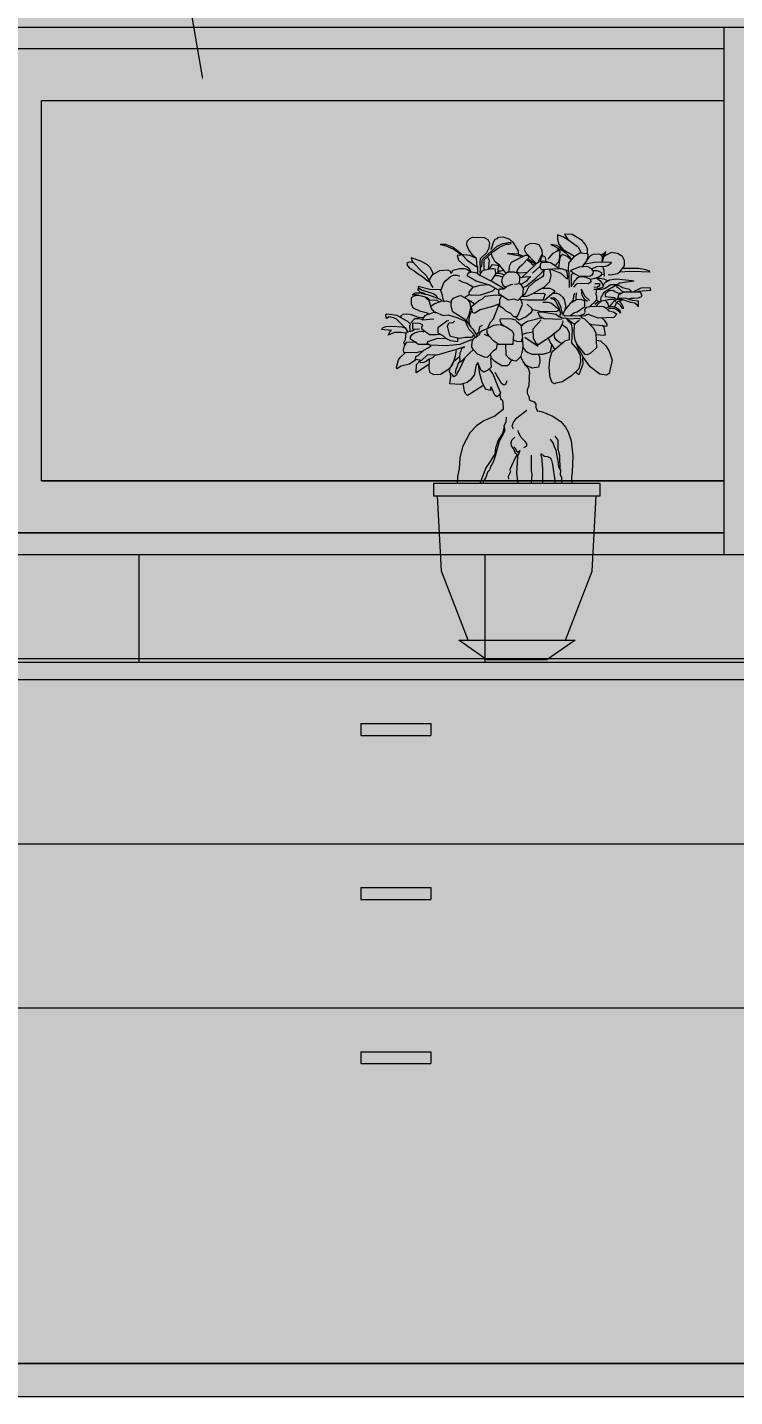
# Model space of a CAD drawing. Header units: millimetres. Extents: x -63086 to 144078, y -129912 to 13382.
# Drawn here: x 23082 to 23900, y -98901 to -97316 of the extents above; entities that cross this region are included whole.
import ezdxf
from ezdxf import colors
from ezdxf.entities.mleader import LeaderData, LeaderLine
from ezdxf.math import Vec2, Vec3

# ---------------------------------------------------------------- set-up
doc = ezdxf.new("R2010")
doc.units = ezdxf.units.MM
doc.layers.get('0').update_dxf_attribs({"lineweight": 0})
for name, color, linetype, lineweight in [('展開', 7, 'Continuous', 9), ('展開建具用', 250, 'Continuous', 9), ('観葉植物', 92, 'Continuous', 9)]:
    doc.layers.add(name, color=color, linetype=linetype, lineweight=lineweight)
doc.layers.add('文字', color=7, linetype='Continuous')
doc.styles.get("Standard").update_dxf_attribs({"font": 'MS Mincho.ttf'})

# ---------------------------------------------------------------- blocks, each defined once
blk = doc.blocks.new('ガジュマル（CAD素材.com）')
at = {"color": 0, "linetype": 'ByBlock', "lineweight": -2}
for points in [[(59.8, 486), (54.1, 489.5), (47.1, 491.9), (47.1, 487.1), (48.5, 481.4), (53, 475.7), (56.8, 473)], [(81.6, 470.4), (81.6, 476.3), (78.9, 481.1), (75.4, 485.4), (64.1, 492.4), (55.2, 493), (59, 486.5), (69.7, 479), (71.1, 477.6), (74.3, 471.2)], [(-65, 468.5), (-67.5, 471.2), (-73.5, 475.4), (-81.8, 479.1), (-87.4, 480.3), (-88.2, 480.9), (-87.5, 481.3), (-82.5, 481.1), (-73.8, 477.6), (-62.1, 468.7)], [(-45.8, 455.5), (-46.6, 464.7), (-50.4, 467.9), (-55.7, 474.7), (-57.9, 480.1), (-57.4, 484.9), (-54.7, 487.3), (-51.4, 489.2), (-38, 488.9), (-33.7, 486.8), (-31.8, 482.7), (-32.3, 476.8), (-35, 471.4), (-42.3, 464.4), (-42.8, 460.4), (-42.3, 452.3), (-42.8, 448.5)], [(-42.6, 454.7), (-40.6, 455.6), (-40.3, 462.8), (-39.3, 464.3), (-29.5, 473.3), (-22.9, 478.8), (-16.4, 482), (-7.6, 483.4), (-6.9, 482.5), (-7.3, 481.6), (-9.3, 481), (-12.9, 480.8), (-19.1, 478), (-28.8, 471.2), (-38.2, 462.8), (-38.2, 451.5)], [(-29.6, 474.9), (-26.7, 484.2), (-25.1, 487), (-22.4, 487.9), (-21.3, 489.2), (-15.9, 489.7), (-8.6, 487), (-4.6, 483.6), (1.6, 473.6), (1.6, 470.6)], [(25.6, 461.5), (27.2, 465.8), (29.6, 469.8), (29.3, 473.9), (25.8, 480.3), (21.7, 481.7), (15.9, 481.9), (14.3, 481.4), (10, 479), (8.6, 474.9), (10.5, 471.4), (22.1, 459.3)], [(66.7, 467.1), (52.9, 474.9), (45.7, 479.6), (39.3, 480.9), (52.9, 473.9), (56.5, 471.3), (60.7, 466.8), (63.2, 462.9)], [(48.3, 476.3), (48.4, 474.5), (46.2, 474.2)], [(-119.2, 459.7), (-123.4, 460.4), (-125.7, 460), (-127.1, 458.8), (-126.6, 456.3), (-124.2, 453.6), (-119, 450.8), (-114.9, 447.2), (-109.2, 444), (-103.2, 439), (-100, 437.1)], [(-96.4, 446.1), (-97.8, 450.1), (-100.1, 454.3), (-103.3, 457.3), (-111.2, 461.5), (-122.4, 465.4), (-121, 461.7), (-112.8, 452.3), (-104.8, 445), (-100.1, 436.8)], [(-46.8, 464.7), (-54.5, 468), (-61.2, 468.8), (-69.2, 468.1), (-67.7, 462.7), (-59.8, 455.9), (-57.8, 455.6), (-54.9, 452.9), (-53.2, 448.7)], [(-62.8, 468.6), (-57.3, 462.8), (-46.3, 455.2)], [(-32.7, 452.3), (-31.5, 462.5), (-33.4, 466.2)], [(-12.7, 448), (-19.7, 456.6), (-25.2, 460.9), (-28.5, 466.8), (-29.4, 470.4)], [(5.2, 466.3), (3.5, 467.3), (-10.7, 470), (-9.6, 470.8), (1.3, 470.2), (6.9, 467.6)], [(-8.7, 449.2), (-8.5, 455.7), (-6, 460.3), (10, 468.5), (13, 468.5), (13.4, 465.2), (5.8, 456.9), (2.6, 454.4), (0.9, 452), (-0.9, 447.5)], [(19.8, 456.4), (18.2, 457.6), (17.1, 459.1), (11.5, 463.2)], [(13, 464.3), (19.3, 460.2), (21.2, 458.5)], [(22.7, 458.8), (25.2, 460.8), (30.9, 462), (36.8, 461)], [(33.6, 462.1), (33.4, 464.3), (32.3, 466.5), (30.1, 467.9), (29.2, 467.7), (27.4, 463.7), (27.4, 461.8)], [(58.8, 450.2), (51.8, 452.7), (47.7, 452.9), (28.7, 451.4), (28, 452.5), (27.5, 454.2), (27.4, 457.4), (28, 459.8), (29.2, 460.6), (38.8, 460.1), (48.9, 453.5)], [(36.1, 463.8), (41.9, 470.7), (46.2, 473.1), (49.8, 474.1), (49.8, 472.4), (49.3, 469.7), (49.4, 466.4), (48.3, 461), (44.2, 456.6)], [(63, 463.1), (58.4, 466.9), (53.3, 469.3), (50.9, 467.7), (49.8, 465.8), (48.2, 453.7)], [(75.4, 454.7), (80.8, 462), (82.4, 467.4), (82.7, 469.8), (81.9, 470.1), (72.7, 470.9), (65.7, 466.3), (59.8, 459.3), (59.5, 451.5), (60, 448)], [(78.6, 458.5), (92.1, 460.9), (109.1, 460.3), (108.8, 458.8), (105.8, 456.4), (102.1, 455.3), (92.1, 455), (86.2, 452.3)], [(98.7, 461.3), (99.1, 466.5), (97.5, 469), (95.4, 469.7), (88.4, 469.4), (85.5, 468.2), (82.8, 465.5), (80.8, 462.6)], [(99.3, 466.4), (102.4, 470.4), (103, 472.8), (101.7, 471.6), (100, 469.7), (97.9, 468.6)], [(105.8, 446.1), (108.5, 445.9), (116.4, 447.3), (119.3, 449.1), (124.7, 456.1), (124.4, 462.5), (122.2, 466.9), (116.4, 470.3), (109.1, 471.7), (100.7, 466.9), (98.6, 460.7)], [(-96.7, 431), (-99.3, 434.4), (-100.5, 437.1), (-100.9, 440.1), (-99.3, 443.3), (-97.3, 446), (-89.2, 450.7), (-79.8, 451.4), (-77, 449.9), (-76.1, 447.3)], [(-87.4, 428.3), (-84.5, 436.4), (-82.7, 438.8), (-76.8, 444), (-73.4, 445.3), (-69.2, 445.3), (-66.2, 444.3)], [(-75.8, 447.8), (-73.9, 451), (-65.9, 453.1), (-60.8, 453.1), (-57.8, 452.4), (-55.9, 451), (-54.9, 449.2)], [(-21.1, 427.9), (-31.5, 433.7), (-47.2, 438.3), (-57.4, 444.7), (-56.9, 446.5), (-55.6, 448.2), (-52, 449.1), (-46.3, 448), (-42.9, 445.4), (-27.1, 437.1), (-15.5, 430.2)], [(-45.4, 455.5), (-45.4, 446.4)], [(-29.7, 438.3), (-24.3, 446.4), (-24.6, 451.9), (-26.5, 452.8), (-29, 452.8), (-38.4, 450.9), (-40.5, 450.1), (-42.3, 447.2), (-42.3, 444.4)], [(-21.8, 447.8), (-21.8, 452.4), (-21, 455.9), (-22.1, 456.4), (-28.8, 457.5), (-32.3, 452.6)], [(-25.1, 447.8), (-19.4, 447.8), (-14.6, 445.9)], [(-24.8, 444.8), (-21.8, 445.1), (-18.1, 444), (-16.4, 442.9)], [(-21.3, 448.9), (-19.9, 450.5), (-18.1, 450.5), (-15.4, 451.3)], [(2.6, 435.4), (3.6, 439.9), (3.3, 444.1), (0.8, 447.7), (-3.1, 449), (-10.5, 448.7), (-13.5, 446.6), (-16.7, 443.1), (-17.6, 438.6), (-16.2, 433.9), (-13.7, 431.8)], [(11, 448.6), (3.8, 447.8), (1.3, 448.6), (0.2, 448.6)], [(3.2, 442.5), (12.8, 443.8), (16, 443.3), (13.2, 441.3), (11.2, 438.3), (4.9, 434.6)], [(5.3, 442.3), (21.5, 457.9), (22.3, 459.1)], [(5.6, 420.9), (11.4, 421.2), (17.9, 423.8), (32.1, 431.8), (38, 438.2), (39.6, 444.8), (38.6, 450.7), (37.1, 452.4)], [(31.4, 452.4), (30.8, 445.3), (29.5, 443.3), (20.9, 437.9), (13.5, 431.4), (9.8, 423.6), (7.3, 421.9), (6.6, 421.8)], [(7, 431), (10.9, 432.5), (21.8, 441.8), (29.4, 448.7), (31.6, 451.9)], [(26.9, 455.7), (18, 447.7)], [(39.3, 452.4), (50.7, 447.5), (56.1, 442.6), (58.6, 441.3), (59, 443.3), (58.4, 448.7), (56.9, 450.7)], [(60.3, 448), (60.5, 431)], [(72.3, 455.1), (80.9, 455.7), (85.8, 453), (88.3, 449.7), (87.8, 447.3), (86.7, 445.4), (84.3, 443.8), (71.6, 444.3), (64.7, 448.2), (62.2, 450.3), (62.9, 451), (64.5, 452), (72.3, 455.1)], [(66.4, 447.2), (63, 446.2), (63, 432.2)], [(68.7, 440.3), (70.2, 442.3), (71.7, 443.3), (75.3, 444), (80.3, 443.1), (85.2, 440.8), (85.7, 437.4), (82.7, 435.4), (70.4, 435.9), (68.2, 434.6), (65.5, 431.4)], [(84.4, 440.9), (90.7, 441.8), (95.5, 444), (98.1, 445.8), (98.4, 448), (96.2, 449.4), (93, 450.2), (87.5, 450.4)], [(97.5, 446.2), (99.2, 446.7), (100.7, 446.3)], [(99.6, 455.4), (99.9, 453.2), (100.8, 451), (100.9, 444)], [(122.1, 453.4), (141, 453.4), (148.9, 451.9), (153.1, 450.2), (153.7, 448.7), (144.3, 449.3), (130.7, 449.7), (119.4, 448.7)], [(-111.8, 429.1), (-115.1, 428.9), (-112.4, 426.2), (-106.2, 424.3)], [(-84.1, 414.3), (-85.7, 418.9), (-86, 422.4), (-88.2, 428.3), (-100.8, 428.9), (-114.3, 432.4), (-114.3, 431), (-110.5, 428.3), (-97, 424.3), (-93.8, 422.1), (-91.9, 418.9)], [(-50.4, 431.5), (-57.9, 435.7), (-63, 437.1), (-67.1, 439.7)], [(-25, 430), (-28.3, 426.7), (-42, 422.2), (-52, 421.9), (-54.9, 422.7), (-55.2, 425.7), (-50.6, 431.3), (-42.3, 433.7), (-32, 434.5)], [(-2.7, 435.1), (4, 435.6), (7.3, 430.5), (6.7, 421.9), (1.3, 416), (-3, 417.6), (-10.2, 416.5), (-20.7, 423.8), (-21, 428.1), (-19.7, 429.7), (-15.1, 429.7), (-11.9, 432.4), (-6.5, 434.5), (-4.6, 434.8)], [(29.2, 430.3), (37.7, 430.2), (41.6, 428.7), (43.8, 427.1), (42.6, 425.3), (32.4, 416.5), (30.7, 416)], [(63.2, 431.7), (63.8, 433.5), (65, 434.9), (66.2, 437.6), (67, 438.8), (68.4, 439.9)], [(83.9, 416.2), (78.8, 421.1), (74.8, 429.3)], [(81.7, 415), (78.6, 416.9), (75.4, 422.3), (74.9, 429)], [(115.2, 434), (108.3, 434), (102.2, 429.8), (97.8, 428.7), (88.9, 428.7), (100, 431.4), (100, 431.9)], [(90.4, 435.6), (95.8, 435.9), (95.5, 433), (92.9, 431), (89.1, 431.4)], [(92.1, 429.5), (91.4, 423.1), (92.1, 421.3), (92.3, 416.9), (94.5, 415), (107.8, 417.6), (111.8, 417.6), (114.5, 415.4)], [(91.9, 442.5), (96.1, 439.3), (98.2, 436.4), (99.7, 432.9)], [(104.9, 438.9), (101.2, 440.9), (95.5, 441.6), (93.8, 441.5)], [(99.8, 432.4), (100.9, 435.6), (102.7, 437.2), (107.3, 440.1), (114.8, 441.1), (133.5, 439.1), (135.2, 438.3), (119, 436.2), (102.4, 426.6), (100.2, 425), (99, 422.8), (98.5, 421.1), (97.5, 420.6), (96.8, 417.6), (97, 415.9)], [(105, 426.5), (107.7, 427.5), (111.6, 428), (113.4, 426.6), (117.8, 424.6), (122.2, 424.8)], [(114.8, 434.4), (120, 432.8), (122.4, 431.2), (129.8, 429.1), (132.6, 426.5)], [(114.8, 434.2), (115.3, 432.2), (117.5, 430.8), (121.2, 427.3), (123.5, 426.1)], [(134.5, 425.9), (144, 430.8), (153.7, 431), (154.7, 427.8), (140.5, 426.5)], [(-95.2, 402.5), (-98.7, 406.6), (-101.4, 415.7), (-106.2, 419.8), (-113.8, 421.7), (-116.2, 421.7), (-120.5, 420.6), (-122.1, 418.7), (-122.1, 411.7), (-120, 407.4), (-112.7, 404.2), (-104.9, 402.3), (-100.6, 400.4)], [(-89, 414.3), (-92.5, 415.9), (-100.8, 416.5), (-103, 418.6), (-105.7, 420), (-116.4, 422.7), (-121, 422.7), (-117.8, 425.1), (-112.4, 425.1), (-106.5, 423.2), (-103.5, 422.9), (-88.7, 417.5), (-87.3, 416.2)], [(-76.1, 413.9), (-81.5, 415.2), (-88.2, 414.9), (-94.9, 412.2), (-99.2, 409.5)], [(-58.4, 393.3), (-55.2, 399.3), (-53.3, 407.9), (-53.9, 413.5), (-56.5, 416.8), (-64.4, 421.3), (-67.3, 421.1), (-74.1, 418.4), (-75.9, 416), (-76.5, 410.3), (-74.9, 403.8), (-60.3, 394.4), (-57.9, 387.4), (-55.5, 382.8), (-50.1, 377.5), (-48, 372.9)], [(-60.5, 419.4), (-54.6, 423.4)], [(-49.8, 412), (-52.8, 414.9), (-55.3, 416)], [(-20.7, 411.7), (-28, 409), (-42.5, 405.2), (-48.5, 401.2), (-50.9, 401.7), (-52.2, 405.7), (-52.5, 409), (-44.4, 415.7), (-39.6, 418.1), (-36.6, 421.1), (-24.2, 422.7), (-18.3, 421.9)], [(-18, 421.1), (-20.2, 416.5), (-19.9, 410), (-16.2, 407.6), (-12.7, 404.1), (-7.3, 401.2), (-4, 397.4), (0.3, 397.7), (1.6, 399.3), (6.5, 411.4), (5.4, 415.7), (3.5, 417.6)], [(19.9, 424.3), (30.5, 424.5), (32.7, 423.4), (30.2, 416.3), (11.2, 416.4), (4.4, 417.1)], [(30, 414), (36.4, 414), (40.1, 413), (48.5, 406.1), (48, 404.4), (46.3, 403.4), (29, 403.1), (18.6, 405.1), (17, 406.1)], [(53, 400.8), (50.8, 409), (47.6, 415.6), (44.1, 418.6), (42.9, 418.9), (39, 418.9), (43.2, 417.4), (45.2, 414.5), (48.4, 407.9), (51, 400)], [(53.4, 400.9), (56.3, 405.9), (56.6, 410.3), (55.1, 417.4), (53.7, 419.6), (50.2, 422.6), (47, 424), (41.7, 424.3)], [(61.5, 398.2), (65.9, 401.7), (69.9, 402.9), (78.6, 409), (78.8, 415.4), (74.4, 417.2), (69.2, 416.9), (61.6, 412.5), (55.8, 405.6)], [(66.7, 424.3), (65.7, 421.6), (65, 416.5), (62.5, 413.3)], [(68.7, 424.8), (68.4, 418.9), (69.2, 417.1)], [(92.3, 417.7), (91.4, 415.7), (84.5, 409.1)], [(90.4, 411.8), (94.3, 415)], [(97.2, 415), (92.9, 411), (91.9, 409.5)], [(104.4, 425.4), (102.2, 424.3), (102, 423.1), (102.3, 420.7), (112.6, 419.4), (115.1, 417.5)], [(102, 416.5), (105.2, 412), (106.2, 408.8), (108.1, 410.1), (113.5, 416)], [(113.4, 408.8), (114.6, 411.3), (115.3, 413.8), (117, 415.3), (118.8, 415.5), (122.4, 416.7)], [(114, 416), (115.8, 417.7), (121.1, 417.6), (131.3, 414), (136.4, 413.3), (139.6, 410.8), (139.7, 409.8), (140.9, 408.6), (140.7, 415.4), (133.5, 416.2), (126.3, 418.4), (119, 418.9), (115.8, 417.7)], [(118, 415.7), (120.3, 413.7), (122.9, 407.9), (122.9, 406.4), (121.5, 407.3), (120.2, 409.8), (115.5, 414.2)], [(129, 418.1), (132.2, 418.9), (135.4, 418.6), (140.7, 419.2), (144.8, 420.9), (144.4, 422.9), (143.1, 425.8), (123.2, 425.6), (117.7, 422.4), (116.5, 417.9)], [(-123.5, 380.7), (-123.7, 387.2), (-122.9, 388.5), (-125.6, 391.5), (-138.3, 398.5), (-150.4, 400.1), (-152, 399), (-151.5, 396.4), (-150.4, 395.5), (-148.3, 397.4), (-142.9, 396.4), (-139.6, 394.7), (-129.1, 384.5), (-125.9, 378.9)], [(-107.8, 395.9), (-113.9, 396.4), (-122, 399.6), (-126.1, 400.2), (-131.7, 399.9), (-134.4, 398.3), (-134.4, 396.7)], [(-96, 394.5), (-109.5, 393.1), (-106.2, 398.8), (-103, 400.4), (-99.8, 400.9), (-96, 402.5), (-94.1, 401.7)], [(-94.9, 402.8), (-85.2, 398.5), (-79.3, 399.3), (-69.4, 396.4), (-58.6, 391.8)], [(-53.2, 385.8), (-54.6, 388.8), (-55.2, 394.2), (-54.3, 399.2), (-52.1, 404.4)], [(-33.4, 384.7), (-30.1, 391.3), (-27.2, 394.8), (-20.5, 411.8)], [(18.6, 405.6), (15.9, 401.2), (10.8, 397.2), (2.4, 393.3), (0.4, 394.8), (-1, 397)], [(5.6, 386.9), (8, 389.3), (12.5, 392.1), (28.8, 396.5), (28.3, 394.7)], [(17.6, 406.3), (11.8, 411.8)], [(29.2, 396.5), (27.1, 397.3), (24.3, 402.3), (26.2, 402.9), (31.4, 402.7), (45.3, 400.1), (48.6, 397.7), (51.4, 396.9), (52.6, 395.9)], [(56.7, 395.5), (53.5, 395.3), (50.4, 396.2), (50.1, 399.4), (51, 400.7)], [(53, 400.7), (55.5, 398.3), (72.7, 398.8), (77.5, 400.4), (79.2, 401.8)], [(74.3, 396.4), (78.1, 394.8), (88.6, 384), (91.3, 378.1), (92.1, 361.4), (85.1, 354.9), (81.3, 353), (79.2, 353.6), (70, 364.9), (67.6, 369.7), (66.5, 377.8), (66.8, 389.1), (72.2, 393.4)], [(83.7, 399.9), (81, 399.6), (79.2, 398.3), (73.8, 397.4), (75.1, 396.1)], [(79.2, 402.6), (78.6, 405.5), (81, 408.2), (86.7, 409.3), (100.2, 409), (102.3, 407.9), (106.6, 404.2), (112, 403.1), (115.8, 400.1), (112.3, 396.4), (94.5, 395.6), (85.6, 398.5), (82.9, 400.1)], [(97.5, 396.4), (101, 393.1), (104.2, 388.6), (103.9, 385.9), (99.6, 386.9), (86.7, 388), (83.5, 389.6)], [(103, 407.5), (109.9, 409.3), (115.2, 407.8), (118, 405.8), (119.2, 404.4), (120, 401.4), (119, 402.7), (115, 405.8), (112.5, 406.8), (107.8, 406.8), (105.6, 405.9)], [(-128.8, 378.4), (-133.9, 379.2), (-141.4, 379.2), (-148.7, 375.9), (-147.1, 379.4), (-146, 380.8), (-145.2, 381.3), (-157, 382.4)], [(-128.1, 383.7), (-132.6, 385), (-144.8, 386.1), (-151.8, 385.6), (-155.8, 384.2), (-156.3, 382.4)], [(-112.7, 382.9), (-118.4, 382.4), (-121.1, 380.5), (-128.6, 378.9), (-129.4, 370.5), (-131.3, 366.5), (-129.1, 364.3)], [(-109.9, 394), (-113.9, 394.8), (-118.3, 394.8), (-122.8, 390.2)], [(-87.9, 376.7), (-92.8, 376.2), (-101.1, 376.4), (-109.5, 382.4), (-110, 385.3), (-108.9, 387.7), (-112.7, 389.4), (-120.8, 389.9)], [(-120.7, 389.9), (-120.7, 383.8), (-119.1, 382.1)], [(-113.8, 380), (-109.8, 380.5), (-107.7, 379.9)], [(-79.2, 392.8), (-81.1, 392), (-91.3, 384.5), (-91.6, 378.5), (-85.1, 375), (-82.4, 372.6), (-76.8, 369.6), (-68.4, 368.6), (-68.4, 372.3)], [(-50.1, 376.1), (-52.3, 373.1), (-59.8, 373.1), (-66.3, 372.1), (-76.8, 374.2), (-78.1, 377.2), (-80.3, 386.3), (-78.7, 390.1), (-73.6, 390.4), (-72.2, 392)], [(-58.5, 393.3), (-54.7, 387.1), (-50.9, 382.8), (-46.1, 375.3)], [(-40, 387.2), (-43.5, 385.1), (-43.1, 384.1), (-44, 381.8), (-44.2, 379.3), (-46.7, 376.2)], [(-33.4, 383.7), (-40.3, 381), (-43.4, 378.2), (-43.1, 376.4), (-44.8, 375.5)], [(-19.6, 388.4), (-12.2, 385.4), (-5.5, 380.9), (-4, 377.5), (-4.5, 365.2), (-21.2, 365.2), (-27.2, 369.3), (-32.1, 374.6), (-34.3, 378.7), (-34.5, 382.2)], [(-33.3, 384.1), (-26.5, 387.6), (-20.5, 388.4)], [(-0.4, 393), (-5.4, 394.3), (-12.1, 395), (-19.3, 394.3), (-19.8, 393.7), (-19, 390.3), (-17.8, 388.8), (-15.2, 387.1)], [(-0.4, 392.3), (4.5, 387.8), (6.5, 372.6), (5.3, 370.6), (5, 368.2), (-0.2, 368.6), (-4.8, 370.4)], [(52.2, 388.3), (49.5, 382.6), (38, 373.5), (24.5, 364.9), (22.6, 365.7), (19.4, 372.1), (18.8, 383.2), (28, 393.7)], [(51.8, 394.2), (31.7, 394.7), (28.7, 396.2)], [(63, 367.3), (70, 358.9), (73.2, 352.5), (73.5, 344.9), (71.6, 337.1), (63.5, 329.3), (52.8, 322), (45.2, 320.4), (43.6, 319.6), (40.9, 321), (38.5, 326.9), (37.4, 338.2), (38, 347.9), (40.4, 356), (42, 357.6), (55.7, 369.2), (61.1, 370.9), (60.9, 378.6), (58.4, 383.7), (52.6, 387.9)], [(53.1, 392.7), (52.9, 390.8), (52.3, 388.7)], [(56, 395.8), (59.8, 395), (72.4, 395.6), (73, 393.9)], [(57.9, 394.8), (67.6, 388.3)], [(58.7, 393.1), (61.1, 391.3), (62.7, 388.6), (64.1, 382.4), (63.5, 374.6)], [(98.8, 387.5), (100.7, 385.1), (102.3, 375.9), (100.4, 375.6), (91.8, 376.2)], [(-108.6, 357.3), (-116.6, 355.4), (-130.6, 355.9), (-131.2, 359.1), (-130.1, 363.4), (-127.1, 367.8), (-117.4, 368.3), (-116.6, 368)], [(-102.1, 365.3), (-113.9, 365.3), (-123.1, 371.3), (-123.1, 374), (-121.2, 376.6), (-118.3, 378.8), (-114.2, 379.6)], [(-51.7, 371), (-66, 365.3), (-81.9, 363.7), (-100.8, 364.3), (-103.7, 366.1), (-102.9, 368.6), (-92.7, 372.1), (-81.6, 372.6)], [(-22.7, 366.6), (-23.8, 359.7), (-27, 357.6), (-34.5, 350.1), (-37.3, 350.6), (-45.6, 353.8), (-50.3, 359), (-52.1, 362), (-51.8, 368.6), (-49.8, 372.5), (-45.1, 375.3)], [(-38, 377.2), (-31.3, 374.5)], [(6.3, 371.8), (7, 364.2), (6.7, 359.5), (4.8, 351.1), (-0.6, 346), (-5.8, 346.7), (-8.8, 348.9), (-12.3, 352.6), (-12.7, 365.2)], [(7.1, 377.2), (11.5, 378.8), (19.1, 379.7)], [(7.1, 362.2), (9.8, 358.3), (12.7, 355.8), (17.7, 353.9), (30.5, 354.1), (39.1, 356.6), (40.6, 364.7)], [(9.3, 373.6), (24.7, 363.1)], [(44.2, 358.9), (40.9, 364.9), (38.5, 367.8), (36.3, 373.2)], [(53.3, 365.7), (49.3, 367.6), (46, 370), (43.9, 372.7), (42.8, 378.3)], [(63.5, 374.9), (63.4, 367)], [(92.1, 370), (96.7, 369.4), (103.1, 363.5), (106.9, 357.3), (110.1, 347.1), (106.9, 331.7), (103.4, 329.6), (96.1, 330.9), (84.8, 339.3), (77, 350.1), (71.4, 360.3), (67.8, 369.4)], [(-116.6, 348.4), (-118, 346.5), (-124.2, 342.4), (-133.9, 340), (-138.7, 337.1), (-139.3, 338.9), (-136.8, 347.3), (-134.9, 350), (-128.3, 356.2)], [(-60.6, 362.6), (-71.4, 358.9), (-92.4, 352.7), (-103.4, 353.2), (-110.4, 346.5), (-117.2, 347.8), (-116.9, 351.1), (-113.7, 352.9), (-107.5, 358.6), (-101.8, 361.6), (-99.1, 364)], [(-94.2, 353.3), (-95.5, 351.6), (-97.7, 349.8), (-102.2, 347.7), (-104.6, 345.9), (-107.8, 344.4), (-111, 344), (-112.2, 345.4), (-111.5, 346.1)], [(-70.3, 358.2), (-71.7, 349.9), (-74.5, 342.2), (-76.4, 339.1), (-79.9, 335.9), (-88.5, 330.5), (-95.7, 330), (-100.3, 332.2), (-101.6, 336.9), (-100.9, 348.4)], [(-60.7, 348.9), (-66.7, 335.8), (-68.9, 332.4), (-69.8, 329.7), (-72.8, 327.6), (-74.3, 329.9), (-77.8, 333.2), (-77.5, 336.8), (-75, 342.4), (-72.8, 345.7), (-66.2, 351.4)], [(-50.4, 358.8), (-54.6, 355.1), (-65.2, 344.5), (-66.1, 350.1), (-65.4, 355.6), (-64.2, 358.5), (-63.7, 360.9), (-60.7, 362.2)], [(-30.5, 348.8), (-29.9, 338.8), (-33.4, 335.3), (-38.3, 333.1), (-41.2, 335), (-44.7, 343.1)], [(-5.2, 347.7), (-8.1, 344.2), (-8.7, 341.8), (-11.3, 340.4), (-17.3, 340.4), (-25.3, 345.5), (-29.7, 349.6), (-30.2, 353.1)], [(24.7, 354.1), (26.2, 350.9), (26.5, 345.2), (25, 339), (17.6, 337.9), (10.4, 341.1), (7.3, 345.4), (4.7, 350.6)], [(75.9, 350.3), (76.5, 342.2), (71.6, 329.9), (68.1, 332.6)], [(-101.8, 341.9), (-116.6, 332.2), (-116.1, 342.1), (-111.7, 346.6)], [(-44.8, 344.4), (-47.2, 341.5), (-49.2, 329.7), (-54.1, 323.7), (-57.6, 321.3), (-65.7, 318.8), (-77.7, 319.6), (-76.3, 327.7), (-76.8, 331.2)], [(-65.6, 346.4), (-68.3, 342.7), (-68.9, 339.4), (-70.5, 336.5), (-71.3, 331.6)], [(-31.8, 336.1), (-27.8, 331), (-21.3, 314.6), (-18.9, 309.2), (-20.8, 306.2), (-23.2, 304.6), (-25.3, 306.5), (-29.9, 316.2), (-30.5, 314.6), (-30.5, 311.9), (-36.1, 313.5), (-40.2, 321.6), (-42.8, 331), (-44.5, 342.3)], [(7.3, 345.4), (9.6, 341.3), (11.9, 338.9), (13.3, 336.8), (14.5, 332), (14, 326.1)], [(-38.3, 318), (-53.4, 308.5), (-57.1, 306), (-59.5, 308.5), (-60.5, 311.1), (-62, 320)], [(-11.7, 323), (-13.3, 318.7), (-15, 318.2), (-17.6, 319.8), (-25.2, 332.7)], [(14.1, 326.2), (13.7, 317.1), (12, 312.7), (12, 308.6), (13.9, 304.9), (14.6, 300.8), (19.9, 298.8), (22, 296), (21.8, 292), (22.6, 290.7), (23.6, 288.3), (28.1, 287.7), (34.5, 285.1)], [(-19.5, 307.9), (-19.6, 306.1), (-19.1, 302.3), (-17, 300.9), (-16.1, 298.3), (-15.8, 289.8), (-24.9, 282.6)], [(11.4, 288.9), (-1.7, 278.8), (-3.7, 275.6), (-5.8, 270.4), (-4.2, 267.7)], [(-24.7, 282.7), (-38.3, 276.9), (-46.6, 271), (-54.5, 262.9), (-62.7, 246.7), (-66.1, 233.9), (-66.9, 221), (-68.6, 212.2), (-69, 204.4)], [(-14.6, 270.1), (-16.6, 261.9), (-21.6, 254.3), (-24.8, 245.3), (-25.6, 238.1), (-28.7, 233.6), (-30.7, 229.5), (-35.9, 222.2), (-42.9, 204.4)], [(-12.4, 280.9), (-12.8, 275.7), (-15, 270.7), (-14.1, 267.4), (-14.3, 264.3), (-20.4, 252.8), (-25, 235.8), (-27.3, 229), (-30.7, 222.9), (-31.8, 219.8), (-34.1, 217.5), (-35.9, 211.2), (-38.6, 206.8), (-39.3, 204.4)], [(34, 285.1), (40.7, 282.5), (50.9, 275.9), (56.1, 269.6), (59.3, 264.1), (62.8, 253.5), (64.7, 236.4), (64, 217.4), (63.3, 212.3), (63.5, 204.4)], [(-2.5, 257.7), (-6, 254), (-7.1, 251.4), (-6.4, 248), (-3.3, 243.4), (-2.2, 240.1), (0.4, 237.6), (-2.1, 233.8), (-8, 220.6), (-7.5, 217.8), (-10.2, 212.4), (-9.6, 209.4)], [(8.1, 245.8), (11.4, 247.8), (11.5, 250.4), (9.7, 253), (5, 257.5), (1.9, 263.4), (1.4, 265.4)], [(38.6, 255.4), (42, 250.7), (43.6, 245.7), (45.2, 243.3), (45.7, 237.6), (47.5, 230.8), (48.2, 223.4), (50.4, 219.6), (50.2, 214.7), (51.7, 211), (51.7, 204.4)], [(44, 259.1), (47.3, 254.2), (47.5, 244), (49.4, 236.9), (49.9, 219.7)], [(-3.4, 246.7), (-1.7, 244.6), (-0.9, 242.6), (1.4, 240.3), (3.4, 242.3), (0.7, 234.9), (-0.3, 216), (1.2, 204.4)], [(44.5, 204.4), (44.5, 207.8), (41.6, 226.3), (40.4, 230.7), (38.8, 233.5), (35.7, 235.1), (32.1, 235.5), (27.7, 238.6), (27.6, 236.5), (28.4, 234.9), (29.8, 221.4), (29.8, 204.4)], [(16.5, 237.2), (16.5, 219.4), (17.2, 214.2), (16.7, 204.4)], [(-56.3, 22.8), (-87, 102.8), (-91.8, 189.9)], [(56.3, 22.8), (87, 102.8), (91.8, 189.9)]]:
    blk.add_lwpolyline(points, dxfattribs=at)
for points in [[(96.3, 189.9), (96.3, 204.4), (-96.3, 204.4), (-96.3, 189.9)], [(34.8, 0), (-34.8, 0), (-67.3, 22.8), (67.3, 22.8)]]:
    blk.add_lwpolyline(points, close=True, dxfattribs=at)

msp = doc.modelspace()

# ---------------------------------------------------------------- hatches: boundary and pattern name
at = {"ltscale": 10, "true_color": 0x9c5e31, "transparency": 33554541}
h = msp.add_hatch(dxfattribs=at)
h.set_pattern_fill('AR-RROOF', color=25, scale=1.4, angle=88)
h.paths.add_polyline_path([(23978.2131, -93816.1699), (22791.7917, -93816.1699), (22790.7684, -94011.603), (22733.5452, -94027.3031), (22705.1438, -94102.3639), (22688.9145, -94176.7484), (22692.2956, -94263.3049), (22659.3831, -94472.7344), (22657.8444, -94478.0999), (22662.1781, -94482.5368), (22663.6227, -94487.696), (22662.9004, -94495.7443), (22659.4953, -94500.2844), (22657.4317, -94514.4205), (22658.4635, -94523.8102), (22658.5667, -94533.1999), (22657.4317, -94543.6214), (22655.1616, -94546.201), (22656.6062, -94557.6544), (22659.1883, -94574.2982), (22662.2838, -94581.7145), (22667.8235, -94591.4892), (22668.2013, -94593.7092), (22671.8541, -94600.4658), (22671.8541, -94602.2742), (22671.1771, -94603.3291), (22671.0826, -94604.4155), (22671.4337, -94606.4119), (22675.8028, -94616.6761), (22676.3224, -94618.9276), (22676.1964, -94620.4705), (22675.3462, -94622.6118), (22672.7169, -94626.4377), (22669.748, -94628.7364), (22667.5832, -94629.5925), (22665.8414, -94629.7598), (22664.5425, -94630.1337), (22662.9877, -94631.6491), (22662.1244, -94633.724), (22657.9426, -94637.9058), (22651.2669, -94641.1051), (22643.8473, -94642.2284), (22609.2809, -94641.8157), (22597.1052, -94637.0692), (22589.3665, -94630.0528), (22585.755, -94617.5676), (22586.7412, -94584.7263), (22589.1273, -94580.47), (22592.1583, -94576.1492), (22593.0612, -94569.8937), (22591.1265, -94567.6366), (22575.649, -94566.0888), (22565.2662, -94562.9933), (22560.0438, -94557.8522), (22555.9164, -94538.7014), (22551.9542, -94536.8853), (22546.0108, -94523.3477), (22545.1854, -94502.5459), (22544.7527, -94500.259), (22484.8186, -94646.1699), (23978.2131, -94646.1699)])
h.paths.add_polyline_path([(22501.0836, -94013.9721), (22467.6951, -94012.2816), (22445.7179, -94004.6741), (22452.4801, -93941.2782), (22451.2206, -93816.1699), (21238.2131, -93816.1699), (21238.2131, -94646.1699), (22484.8186, -94646.1699), (22544.7527, -94500.259), (22544.0297, -94496.4374), (22532.9685, -94473.9847), (22529.9968, -94471.3432), (22533.6288, -94443.6075), (22538.6563, -94437.7949), (22548.1234, -94422.918), (22546.0947, -94395.1928), (22525.808, -94323.5132), (22513.636, -94261.3007), (22515.6647, -94182.1826), (22521.0745, -94119.9701)])
h.paths.add_polyline_path([(21706.4807, -94464.0861), (21705.9616, -94464.9513), (21705.8318, -94466.1193), (21705.9183, -94467.0277), (21705.9616, -94468.2822), (21705.9936, -94468.5658), (21706.0321, -94468.6811), (21706.4975, -94469.3461), (21705.9865, -94469.0054), (21705.9183, -94467.0277), (21705.8318, -94466.1193), (21706.0154, -94464.4668)], flags=16)
h.paths.add_polyline_path([(21733.0448, -94491.3367), (21732.8448, -94492.5371), (21732.6285, -94493.013), (21732.2824, -94493.8781), (21731.9796, -94494.3972), (21731.6768, -94495.2192), (21731.2874, -94495.9546), (21730.9207, -94496.7625), (21729.9368, -94498.3771), (21729.0716, -94499.2999), (21728.0618, -94500.4713), (21727.9228, -94500.4499), (21726.2825, -94502.9104), (21723.714, -94504.3923), (21722.4297, -94505.0838), (21720.3551, -94506.5656), (21718.4754, -94506.9833), (21718.4754, -94509.9848), (21718.2778, -94510.4239), (21718.4754, -94509.436), (21718.4754, -94506.8629), (21718.0336, -94507.0102), (21718.4754, -94506.9218), (21718.4754, -94506.9833), (21720.3551, -94506.5656), (21722.4297, -94505.0838), (21723.714, -94504.3923), (21726.2825, -94502.9104), (21727.9228, -94500.4499), (21726.5788, -94500.2431), (21724.5043, -94498.7613), (21722.4297, -94496.8843), (21721.6394, -94496.2916), (21721.0467, -94495.0073), (21721.0467, -94493.1303), (21721.6394, -94491.2534), (21725.097, -94487.7958), (21726.429, -94487.1297), (21723.7171, -94487.1297), (21723.4576, -94487.173), (21723.8902, -94487.1297), (21727.4634, -94487.1297), (21728.4324, -94487.4758), (21729.2476, -94487.7204), (21730.0329, -94488.2112), (21730.2492, -94488.2545), (21730.9414, -94488.7736), (21732.2808, -94489.8086)], flags=16)
h.paths.add_polyline_path([(21708.1654, -94474.4076), (21709.1692, -94474.9481), (21709.8777, -94475.0662), (21708.4372, -94474.7337)], flags=16)
h.paths.add_polyline_path([(21683.2518, -94448.5309), (21684.0421, -94449.5554), (21685.2715, -94451.3116), (21686.5886, -94453.0679), (21687.6424, -94454.9705), (21688.9873, -94456.8869), (21690.0373, -94460.1514), (21691.0252, -94462.5223), (21691.8155, -94464.6957), (21692.3094, -94465.6836), (21692.9022, -94468.2521), (21693.3961, -94470.623), (21694.878, -94472.5988), (21697.1501, -94475.2661), (21698.2368, -94476.8467), (21699.0271, -94479.02), (21699.7909, -94481.5023), (21699.1888, -94482.8454), (21698.8756, -94483.5971), (21697.6901, -94485.8693), (21696.307, -94488.2402), (21694.6606, -94490.1501), (21693.3434, -94491.4673), (21690.9725, -94493.3772), (21688.9308, -94494.3651), (21686.6258, -94495.2213), (21683.4645, -94496.3409), (21680.2374, -94496.9336), (21677.2738, -94497.7239), (21673.2564, -94498.5142), (21669.7, -94499.3045), (21665.6167, -94499.8314), (21662.5872, -94499.3704), (21658.7015, -94499.2387), (21656.594, -94498.3825), (21653.1693, -94497.5922), (21650.9301, -94497.0653), (21648.0982, -94495.9457), (21643.3563, -94494.1017), (21639.1413, -94492.5869), (21636.4228, -94491.462), (21635.3258, -94490.1822), (21634.6769, -94488.7546), (21633.7685, -94487.0675), (21632.6654, -94485.056), (21631.8867, -94483.1742), (21631.2379, -94481.8765), (21631.0728, -94481.5515), (21630.7764, -94477.6987), (21630.6394, -94477.0875), (21630.4952, -94475.5014), (21630.6105, -94474.3189), (21630.6105, -94473.9152), (21631.0431, -94472.3579), (21631.245, -94471.5215), (21631.4007, -94470.8467), (21631.7641, -94469.9642), (21632.1234, -94469.1429), (21632.2583, -94468.709), (21633.3449, -94464.6586), (21634.3328, -94462.1889), (21635.6171, -94458.6325), (21636.5062, -94455.8664), (21637.4941, -94453.4955), (21639.4698, -94450.4331), (21640.2602, -94448.9512), (21641.9403, -94447.0311), (21643.4582, -94445.9478), (21644.7096, -94445.1575), (21647.0146, -94444.2354), (21648.7928, -94443.3793), (21650.571, -94442.8524), (21651.4272, -94442.589), (21654.7201, -94441.8645), (21655.3129, -94441.7986), (21657.8814, -94441.2059), (21660.5816, -94440.9425), (21661.4378, -94440.9425), (21664.4673, -94440.8766), (21668.4847, -94440.8766), (21669.8677, -94441.0083), (21671.8435, -94441.5352), (21674.0827, -94442.2597), (21675.5316, -94442.7865), (21677.4415, -94443.7744), (21679.3515, -94444.6964), (21680.6686, -94445.8819), (21682.1175, -94447.3308), (21682.5493, -94447.7991)], flags=16)
h.paths.add_polyline_path([(21701.1399, -94482.8746), (21701.1399, -94482.8744), (21701.1385, -94482.8765)], flags=16)
h.paths.add_polyline_path([(21699.9782, -94472.2884), (21700.0082, -94472.862), (21699.9451, -94472.5309)], flags=16)
h.paths.add_polyline_path([(21684.6312, -94534.0325), (21684.1953, -94534.4569), (21683.5137, -94535.0023), (21683.283, -94535.233), (21683.18, -94535.3617), (21682.9766, -94535.6872), (21682.9721, -94535.6958), (21682.9712, -94535.6958), (21682.5054, -94536.4411), (21682.3426, -94536.7342), (21682.2457, -94536.9221), (21682.2058, -94537.0987), (21682.1979, -94537.3132), (21682.1979, -94538.7473), (21682.2082, -94538.8144), (21682.3183, -94539.0816), (21682.3734, -94539.179), (21682.5044, -94539.384), (21682.736, -94539.6487), (21682.7075, -94539.6042), (21682.1979, -94539.0946), (21682.1979, -94538.7473), (21682.1968, -94538.7403), (21682.1979, -94538.7045), (21682.1979, -94536.9331), (21682.9665, -94535.7034), (21682.9665, -94535.44), (21683.9463, -94534.6562), (21684.4678, -94534.1347)], flags=16)
h.paths.add_polyline_path([(22791.7917, -93816.1699), (22451.2206, -93816.1699), (22452.4801, -93941.2782), (22445.7179, -94004.6741), (22467.6951, -94012.2816), (22501.0836, -94013.9721), (22521.0745, -94119.9701), (22515.6647, -94182.1826), (22513.636, -94261.3007), (22525.808, -94323.5132), (22546.0947, -94395.1928), (22548.1234, -94422.918), (22538.6563, -94437.7949), (22533.6288, -94443.6075), (22529.9968, -94471.3432), (22532.9685, -94473.9847), (22544.0297, -94496.4374), (22545.1854, -94502.5459), (22546.0108, -94523.3477), (22551.9542, -94536.8853), (22555.9164, -94538.7014), (22560.0438, -94557.8522), (22565.2662, -94562.9933), (22575.649, -94566.0888), (22591.1265, -94567.6366), (22593.0612, -94569.8937), (22592.1583, -94576.1492), (22589.1273, -94580.47), (22586.7412, -94584.7263), (22585.755, -94617.5676), (22589.3665, -94630.0528), (22597.1052, -94637.0692), (22609.2809, -94641.8157), (22643.8473, -94642.2284), (22651.2669, -94641.1051), (22657.9426, -94637.9058), (22662.1244, -94633.724), (22662.9877, -94631.6491), (22664.5425, -94630.1337), (22665.8414, -94629.7598), (22667.5832, -94629.5925), (22669.748, -94628.7364), (22672.7169, -94626.4377), (22675.3462, -94622.6118), (22676.1964, -94620.4705), (22676.3224, -94618.9276), (22675.8028, -94616.6761), (22671.4337, -94606.4119), (22670.9529, -94603.6783), (22671.8541, -94602.2742), (22671.8541, -94600.9832), (22671.24, -94599.33), (22668.2013, -94593.7092), (22667.8235, -94591.4892), (22662.2838, -94581.7145), (22659.1883, -94574.2982), (22656.6062, -94557.6544), (22655.1616, -94546.201), (22657.4317, -94543.6214), (22658.5667, -94533.1999), (22658.4635, -94523.8102), (22657.4317, -94514.4205), (22659.4953, -94500.2844), (22662.9004, -94495.7443), (22663.6227, -94487.696), (22662.1781, -94482.5368), (22657.8444, -94478.0999), (22659.3831, -94472.7344), (22692.2956, -94263.3049), (22688.9145, -94176.7484), (22705.1438, -94102.3639), (22733.5452, -94027.3031), (22790.7684, -94011.603)])
h.paths.add_polyline_path([(21699.4922, -94482.1685), (21699.5378, -94481.9634), (21699.6646, -94481.3064), (21699.6745, -94481.1773), (21699.6672, -94481.1004), (21699.0271, -94479.02), (21698.2368, -94476.8467), (21697.1501, -94475.2661), (21694.878, -94472.5988), (21693.3961, -94470.623), (21692.9022, -94468.2521), (21692.3094, -94465.6836), (21691.8155, -94464.6957), (21691.0252, -94462.5223), (21690.0373, -94460.1514), (21689.0409, -94457.0536), (21688.8132, -94456.6389), (21687.6424, -94454.9705), (21686.5886, -94453.0679), (21685.2715, -94451.3116), (21684.0421, -94449.5554), (21683.2518, -94448.5309), (21682.5493, -94447.7991), (21682.1175, -94447.3308), (21680.6686, -94445.8819), (21679.3515, -94444.6964), (21677.4415, -94443.7744), (21675.5316, -94442.7865), (21674.0827, -94442.2597), (21671.8435, -94441.5352), (21669.8677, -94441.0083), (21668.4847, -94440.8766), (21664.4673, -94440.8766), (21661.4378, -94440.9425), (21660.5816, -94440.9425), (21657.8814, -94441.2059), (21655.3129, -94441.7986), (21654.7201, -94441.8645), (21651.4272, -94442.589), (21650.571, -94442.8524), (21648.7928, -94443.3793), (21647.0146, -94444.2354), (21644.7096, -94445.1575), (21643.4582, -94445.9478), (21642.4335, -94446.6791), (21641.6432, -94447.3706), (21640.2602, -94448.9512), (21639.4698, -94450.4331), (21637.4941, -94453.4955), (21636.5062, -94455.8664), (21635.6171, -94458.6325), (21634.3328, -94462.1889), (21633.3449, -94464.6586), (21632.1596, -94469.0769), (21631.966, -94469.5028), (21631.7641, -94469.9642), (21631.5622, -94470.4545), (21631.3315, -94471.1466), (21631.245, -94471.5215), (21631.0431, -94472.3579), (21630.6105, -94473.9152), (21630.6105, -94474.3189), (21630.4952, -94475.5014), (21630.6394, -94477.0875), (21630.7764, -94477.6987), (21631.0728, -94481.5515), (21631.2379, -94481.8765), (21631.8867, -94483.1742), (21632.6654, -94485.056), (21633.7685, -94487.0675), (21634.6769, -94488.7546), (21635.3258, -94490.1822), (21636.1045, -94491.0906), (21636.9801, -94491.6926), (21639.1413, -94492.5869), (21643.3563, -94494.1017), (21648.0982, -94495.9457), (21650.9301, -94497.0653), (21653.1693, -94497.5922), (21656.594, -94498.3825), (21658.7015, -94499.2387), (21662.5872, -94499.3704), (21665.6167, -94499.8314), (21669.7, -94499.3045), (21673.2564, -94498.5142), (21677.2738, -94497.7239), (21680.2374, -94496.9336), (21683.4645, -94496.3409), (21686.6258, -94495.2213), (21688.9308, -94494.3651), (21690.9725, -94493.3772), (21693.3434, -94491.4673), (21694.6606, -94490.1501), (21696.307, -94488.2402), (21697.6901, -94485.8693), (21698.8756, -94483.5971), (21699.3584, -94482.4382), (21699.4182, -94482.3337)], flags=0)
h.paths.add_polyline_path([(21692.9022, -94468.2521), (21692.3094, -94465.6836), (21691.8155, -94464.6957), (21691.0252, -94462.5223), (21690.0373, -94460.1514), (21689.0409, -94457.0536), (21688.8132, -94456.6389), (21687.6424, -94454.9705), (21686.5886, -94453.0679), (21685.2715, -94451.3116), (21684.0421, -94449.5554), (21683.2518, -94448.5309), (21682.5493, -94447.7991), (21682.1175, -94447.3308), (21680.6686, -94445.8819), (21679.3515, -94444.6964), (21677.4415, -94443.7744), (21675.5316, -94442.7865), (21674.0827, -94442.2597), (21671.8435, -94441.5352), (21669.8677, -94441.0083), (21668.4847, -94440.8766), (21664.4673, -94440.8766), (21661.4378, -94440.9425), (21660.5816, -94440.9425), (21657.8814, -94441.2059), (21655.3129, -94441.7986), (21654.7201, -94441.8645), (21651.4272, -94442.589), (21650.571, -94442.8524), (21648.7928, -94443.3793), (21647.0146, -94444.2354), (21644.7096, -94445.1575), (21643.4582, -94445.9478), (21642.4335, -94446.6791), (21641.6432, -94447.3706), (21640.2602, -94448.9512), (21639.4698, -94450.4331), (21637.4941, -94453.4955), (21636.5062, -94455.8664), (21635.6171, -94458.6325), (21634.3328, -94462.1889), (21633.3449, -94464.6586), (21632.2583, -94468.709), (21632.1102, -94469.1856), (21631.966, -94469.5028), (21631.7641, -94469.9642), (21631.5622, -94470.4545), (21631.3459, -94471.1034), (21631.0431, -94472.3579), (21630.6105, -94473.9152), (21630.6105, -94474.3189), (21630.4952, -94475.5014), (21630.6394, -94477.0875), (21630.7764, -94477.6987), (21631.0723, -94481.5454), (21631.8867, -94483.1742), (21632.6654, -94485.056), (21633.7685, -94487.0675), (21634.6769, -94488.7546), (21635.3258, -94490.1822), (21636.1045, -94491.0906), (21636.9801, -94491.6926), (21639.1413, -94492.5869), (21643.3563, -94494.1017), (21648.0982, -94495.9457), (21650.9301, -94497.0653), (21653.1693, -94497.5922), (21656.594, -94498.3825), (21658.7015, -94499.2387), (21662.5872, -94499.3704), (21665.6167, -94499.8314), (21669.7, -94499.3045), (21673.2564, -94498.5142), (21677.2738, -94497.7239), (21680.2374, -94496.9336), (21683.4645, -94496.3409), (21686.6258, -94495.2213), (21688.9308, -94494.3651), (21690.9725, -94493.3772), (21693.3434, -94491.4673), (21694.6606, -94490.1501), (21696.307, -94488.2402), (21697.6901, -94485.8693), (21698.8756, -94483.5971), (21699.5167, -94482.0585), (21699.5378, -94481.9634), (21699.6646, -94481.3064), (21699.6745, -94481.1773), (21699.6672, -94481.1004), (21699.0271, -94479.02), (21698.2368, -94476.8467), (21697.1501, -94475.2661), (21694.878, -94472.5988), (21693.3961, -94470.623)], flags=0)
h.paths.add_polyline_path([(23038.2131, -98451.1137), (22138.2131, -98451.1137), (22138.2131, -98862.7992), (23038.2131, -98862.7992)])
h.paths.add_polyline_path([(22567.7306, -98515.681), (22567.7306, -98501.8173), (22648.6957, -98501.8173), (22648.6957, -98515.681)], flags=16)
h.paths.add_polyline_path([(23038.2131, -98261.1137), (22138.2131, -98261.1137), (22138.2131, -98451.1137), (23038.2131, -98451.1137)])
h.paths.add_polyline_path([(22567.7306, -98325.681), (22567.7306, -98311.8173), (22648.6957, -98311.8173), (22648.6957, -98325.681)], flags=16)
h.paths.add_polyline_path([(23038.2131, -98071.1137), (22138.2131, -98071.1137), (22138.2131, -98261.1137), (23038.2131, -98261.1137)])
h.paths.add_polyline_path([(22567.7306, -98135.681), (22567.7306, -98121.8173), (22648.6957, -98121.8173), (22648.6957, -98135.681)], flags=16)
h.paths.add_polyline_path([(22138.2131, -98071.1137), (21238.2131, -98071.1137), (21238.2131, -98261.1137), (22138.2131, -98261.1137)])
h.paths.add_polyline_path([(21728.6957, -98135.681), (21647.7306, -98135.681), (21647.7306, -98121.8173), (21728.6957, -98121.8173)], flags=16)
h.paths.add_polyline_path([(22138.2131, -98261.1137), (21238.2131, -98261.1137), (21238.2131, -98451.1137), (22138.2131, -98451.1137)])
h.paths.add_polyline_path([(21728.6957, -98325.681), (21647.7306, -98325.681), (21647.7306, -98311.8173), (21728.6957, -98311.8173)], flags=16)
h.paths.add_polyline_path([(22032.8464, -98451.1137), (21238.2131, -98451.1137), (21238.2131, -98862.7992), (21863.743, -98862.7992)])
h.paths.add_polyline_path([(21728.6957, -98515.681), (21647.7306, -98515.681), (21647.7306, -98501.8173), (21728.6957, -98501.8173)], flags=16)
h.paths.add_polyline_path([(23978.2131, -98451.1137), (23038.2131, -98451.1137), (23038.2131, -98862.7992), (23978.2131, -98862.7992)])
h.paths.add_polyline_path([(23467.7306, -98515.681), (23467.7306, -98501.8173), (23548.6957, -98501.8173), (23548.6957, -98515.681)], flags=16)
h.paths.add_polyline_path([(23978.2131, -98261.1137), (23038.2131, -98261.1137), (23038.2131, -98451.1137), (23978.2131, -98451.1137)])
h.paths.add_polyline_path([(23467.7306, -98325.681), (23467.7306, -98311.8173), (23548.6957, -98311.8173), (23548.6957, -98325.681)], flags=16)
h.paths.add_polyline_path([(23978.2131, -98071.1137), (23038.2131, -98071.1137), (23038.2131, -98261.1137), (23978.2131, -98261.1137)])
h.paths.add_polyline_path([(23467.7306, -98135.681), (23467.7306, -98121.8173), (23548.6957, -98121.8173), (23548.6957, -98135.681)], flags=16)
h.paths.add_polyline_path([(22138.2131, -98451.1137), (22032.8464, -98451.1137), (21863.743, -98862.7992), (22138.2131, -98862.7992)])
h.paths.add_polyline_path([(23978.2131, -98862.7992), (21863.743, -98862.7992), (21848.005, -98901.1137), (23978.2131, -98901.1137)])
h.paths.add_polyline_path([(21863.743, -98862.7992), (21238.2131, -98862.7992), (21238.2131, -98896.5538), (21238.2131, -98901.1137), (21252.78, -98901.1137), (21848.005, -98901.1137)])
at = {"layer": '展開', "ltscale": 10, "true_color": 0xffffff}
h = msp.add_hatch(color=7, dxfattribs=at)
h.dxf.hatch_style = 1
h.paths.add_polyline_path([(23888.2131, -97841.1137), (23098.2131, -97841.1137), (23098.2131, -97401.1137), (23888.2131, -97401.1137), (23888.2131, -97341.1137), (23038.2131, -97341.1137), (23038.2131, -97901.1137), (23888.2131, -97901.1137)])
h.paths.add_polyline_path([(23038.2131, -97841.1137), (22348.2131, -97841.1137), (22348.2131, -97401.1137), (23038.2131, -97401.1137), (23038.2131, -97341.1137), (22288.2131, -97341.1137), (22288.2131, -97901.1137), (23038.2131, -97901.1137)])
h.paths.add_polyline_path([(23888.2131, -97901.1137), (22288.2131, -97901.1137), (22288.2131, -97926.1137), (23888.2131, -97926.1137)])
h.paths.add_polyline_path([(22288.2131, -97341.1137), (22288.2131, -97316.1137), (22263.2131, -97316.1137), (22263.2131, -97441.1137), (22263.2131, -97926.1137), (22288.2131, -97926.1137), (22288.2131, -97901.1137)])
h.paths.add_polyline_path([(23888.2131, -97316.1137), (22288.2131, -97316.1137), (22288.2131, -97341.1137), (23038.2131, -97341.1137), (23888.2131, -97341.1137)])
h.paths.add_polyline_path([(23913.2131, -97316.1137), (23888.2131, -97316.1137), (23888.2131, -97926.1137), (23913.2131, -97926.1137)])
at = {"layer": '展開', "ltscale": 10}
h = msp.add_hatch(color=256, dxfattribs=at)
h.dxf.hatch_style = 1
h.set_gradient(color1=(122, 175, 223), name='CYLINDER')
h.paths.add_polyline_path([(23888.2131, -97401.1137), (23098.2131, -97401.1137), (23098.2131, -97841.1137), (23888.2131, -97841.1137)])
at = {"layer": '展開', "ltscale": 10, "true_color": 0xf0c089, "transparency": 33554607}
h = msp.add_hatch(color=31, dxfattribs=at)
h.dxf.hatch_style = 1
h.paths.add_polyline_path([(22138.2131, -98071.1137), (21238.2131, -98071.1137), (21238.2131, -98261.1137), (22138.2131, -98261.1137)])
h.paths.add_polyline_path([(23038.2131, -98071.1137), (22138.2131, -98071.1137), (22138.2131, -98261.1137), (23038.2131, -98261.1137)])
h.paths.add_polyline_path([(23978.2131, -98071.1137), (23038.2131, -98071.1137), (23038.2131, -98261.1137), (23978.2131, -98261.1137)])
h.paths.add_polyline_path([(23978.2131, -98261.1137), (23038.2131, -98261.1137), (23038.2131, -98451.1137), (23978.2131, -98451.1137)])
h.paths.add_polyline_path([(23038.2131, -98261.1137), (22138.2131, -98261.1137), (22138.2131, -98451.1137), (23038.2131, -98451.1137)])
h.paths.add_polyline_path([(22138.2131, -98261.1137), (21238.2131, -98261.1137), (21238.2131, -98451.1137), (22138.2131, -98451.1137)])
h.paths.add_polyline_path([(22032.8464, -98451.1137), (21238.2131, -98451.1137), (21238.2131, -98862.7992), (21863.743, -98862.7992)])
h.paths.add_polyline_path([(23038.2131, -98451.1137), (22138.2131, -98451.1137), (22138.2131, -98862.7992), (23038.2131, -98862.7992)])
h.paths.add_polyline_path([(23978.2131, -98451.1137), (23038.2131, -98451.1137), (23038.2131, -98862.7992), (23978.2131, -98862.7992)])
h.paths.add_polyline_path([(22138.2131, -98451.1137), (22032.8464, -98451.1137), (21863.743, -98862.7992), (22138.2131, -98862.7992)])
h = msp.add_hatch(color=31, dxfattribs=at)
h.dxf.hatch_style = 1
h.paths.add_polyline_path([(23978.2131, -98862.7992), (21863.743, -98862.7992), (21848.005, -98901.1137), (23978.2131, -98901.1137)])
h.paths.add_polyline_path([(21863.743, -98862.7992), (21238.2131, -98862.7992), (21238.2131, -98896.5538), (21238.2131, -98901.1137), (21848.005, -98901.1137)])
at = {"layer": '展開建具用', "ltscale": 10, "true_color": 0xf9efe6, "transparency": 33554687}
h = msp.add_hatch(color=7, dxfattribs=at)
h.dxf.hatch_style = 1
h.paths.add_polyline_path([(23197.9618, -97296.5538), (22802.9618, -97296.5538), (22802.9618, -97316.1137), (23197.9618, -97316.1137)])
h = msp.add_hatch(color=7, dxfattribs=at)
h.dxf.hatch_style = 1
h.paths.add_polyline_path([(23597.9618, -97296.5538), (23197.9618, -97296.5538), (23197.9618, -97316.1137), (23597.9618, -97316.1137)])
h = msp.add_hatch(color=7, dxfattribs=at)
h.dxf.hatch_style = 1
h.paths.add_polyline_path([(23997.9618, -97296.5538), (23597.9618, -97296.5538), (23597.9618, -97316.1137), (23912.1608, -97316.1137), (23912.1608, -97446.5538), (23997.9618, -97446.5538)])
h = msp.add_hatch(color=7, dxfattribs=at)
h.dxf.hatch_style = 1
h.paths.add_polyline_path([(21588.2131, -97896.5538), (21202.9618, -97896.5538), (21202.9618, -98046.5538), (21588.2131, -98046.5538)])
h.paths.add_polyline_path([(21988.2131, -97896.5538), (21588.2131, -97896.5538), (21588.2131, -98046.5538), (21988.2131, -98046.5538)])
h.paths.add_polyline_path([(22388.2131, -97926.1137), (22263.2131, -97926.1137), (22263.2131, -97896.5538), (21988.2131, -97896.5538), (21988.2131, -98046.5538), (22388.2131, -98046.5538)])
h.paths.add_polyline_path([(22788.2131, -97926.1137), (22388.2131, -97926.1137), (22388.2131, -98046.5538), (22788.2131, -98046.5538)])
h.paths.add_polyline_path([(23211.0873, -97926.1137), (22788.2131, -97926.1137), (22788.2131, -98046.5538), (23211.0873, -98046.5538)])
h.paths.add_polyline_path([(23611.0873, -97926.1137), (23211.0873, -97926.1137), (23211.0873, -98046.5538), (23611.0873, -98046.5538)])
h.paths.add_polyline_path([(23997.9618, -97901.1137), (23913.2131, -97901.1137), (23913.2131, -97926.1137), (23611.0873, -97926.1137), (23611.0873, -98046.5538), (23997.9618, -98046.5538)])
h.paths.add_polyline_path([(23997.9618, -98046.5538), (23611.0873, -98046.5538), (23611.0873, -98051.1137), (23978.2131, -98051.1137), (23983.2131, -98051.1137), (23983.2131, -98071.1137), (23978.2131, -98071.1137), (23978.2131, -98201.1137), (23997.9618, -98201.1137)])
h.paths.add_polyline_path([(24397.9618, -98046.5538), (23997.9618, -98046.5538), (23997.9618, -98201.1137), (24397.9618, -98201.1137)])
h.paths.add_polyline_path([(23611.0873, -98046.5538), (23211.0873, -98046.5538), (23211.0873, -98051.1137), (23611.0873, -98051.1137)])
h.paths.add_polyline_path([(23211.0873, -98046.5538), (22788.2131, -98046.5538), (22788.2131, -98051.1137), (23211.0873, -98051.1137)])
h.paths.add_polyline_path([(22788.2131, -98046.5538), (22388.2131, -98046.5538), (22388.2131, -98051.1137), (22788.2131, -98051.1137)])
h.paths.add_polyline_path([(22388.2131, -98046.5538), (21988.2131, -98046.5538), (21988.2131, -98051.1137), (22388.2131, -98051.1137)])
at = {"layer": '展開建具用', "ltscale": 10, "true_color": 0xfafafa, "transparency": 33554687}
h = msp.add_hatch(color=7, dxfattribs=at)
h.dxf.hatch_style = 1
h.paths.add_polyline_path([(21988.2131, -98051.1137), (21238.2131, -98051.1137), (21233.2131, -98051.1137), (21233.2131, -98071.1137), (21238.2131, -98071.1137), (21988.2131, -98071.1137)])
h.paths.add_polyline_path([(22388.2131, -98051.1137), (21988.2131, -98051.1137), (21988.2131, -98071.1137), (22388.2131, -98071.1137)])
h.paths.add_polyline_path([(22788.2131, -98051.1137), (22388.2131, -98051.1137), (22388.2131, -98071.1137), (22788.2131, -98071.1137)])
h.paths.add_polyline_path([(23611.0873, -98051.1137), (23211.0873, -98051.1137), (23211.0873, -98071.1137), (23611.0873, -98071.1137)])
h.paths.add_polyline_path([(23983.2131, -98051.1137), (23978.2131, -98051.1137), (23611.0873, -98051.1137), (23611.0873, -98071.1137), (23978.2131, -98071.1137), (23983.2131, -98071.1137)])
h = msp.add_hatch(color=7, dxfattribs=at)
h.dxf.hatch_style = 1
h.paths.add_polyline_path([(23211.0873, -98051.1137), (22788.2131, -98051.1137), (22788.2131, -98071.1137), (23211.0873, -98071.1137)])

# ---------------------------------------------------------------- linework, layer by layer
at = {"layer": '展開建具用', "ltscale": 10}
for p, q in [((23913.2131, -97316.1137), (22263.2131, -97316.1137)), ((23888.2131, -97926.1137), (23888.2131, -97316.1137)), ((23888.2131, -97341.1137), (22288.2131, -97341.1137)), ((23888.2131, -97401.1137), (23098.2131, -97401.1137)), ((23098.2131, -97841.1137), (23098.2131, -97401.1137)), ((23098.2131, -97841.1137), (23888.2131, -97841.1137)), ((23888.2131, -97841.1137), (23098.2131, -97841.1137)), ((22288.2131, -97901.1137), (23888.2131, -97901.1137)), ((22288.2131, -97901.1137), (23888.2131, -97901.1137)), ((23888.2131, -97901.1137), (23038.2131, -97901.1137)), ((22263.2131, -97926.1137), (23913.2131, -97926.1137)), ((23211.0873, -97926.1137), (23211.0873, -98051.1137)), ((23611.0873, -97926.1137), (23611.0873, -98051.1137)), ((21202.9618, -98046.5538), (24397.9618, -98046.5538)), ((21588.2131, -98046.5538), (24792.9618, -98046.5538)), ((21238.2131, -98051.1137), (23978.2131, -98051.1137)), ((21238.2131, -98071.1137), (23978.2131, -98071.1137)), ((23038.2131, -98071.1137), (23978.2131, -98071.1137)), ((23467.7306, -98121.8173), (23548.6957, -98121.8173)), ((23467.7306, -98121.8173), (23467.7306, -98135.681)), ((23548.6957, -98121.8173), (23548.6957, -98135.681)), ((23467.7306, -98135.681), (23548.6957, -98135.681)), ((21238.2131, -98261.1137), (23978.2131, -98261.1137)), ((23467.7306, -98311.8173), (23548.6957, -98311.8173)), ((23467.7306, -98311.8173), (23467.7306, -98325.681)), ((23548.6957, -98311.8173), (23548.6957, -98325.681)), ((23467.7306, -98325.681), (23548.6957, -98325.681)), ((21238.2131, -98451.1137), (23978.2131, -98451.1137)), ((23467.7306, -98501.8173), (23548.6957, -98501.8173)), ((23467.7306, -98501.8173), (23467.7306, -98515.681)), ((23548.6957, -98501.8173), (23548.6957, -98515.681)), ((23467.7306, -98515.681), (23548.6957, -98515.681)), ((23978.2131, -98862.7992), (21238.2131, -98862.7992)), ((22138.2131, -98862.7992), (23978.2131, -98862.7992)), ((20788.2131, -98901.1137), (24778.2131, -98901.1137)), ((21252.78, -98901.1137), (23978.386, -98901.1137))]:
    msp.add_line(p, q, dxfattribs=at)

# ---------------------------------------------------------------- block references
at = {"layer": '観葉植物', "ltscale": 10}
msp.add_blockref('ガジュマル（CAD素材.com）', (23648.2531, -98048.3184), dxfattribs=at)

# ---------------------------------------------------------------- leaders
at = {"layer": '文字', "ltscale": 10}
ml = msp.add_multileader_mtext('Standard', dxfattribs=at)
ml.set_content('既存窓（ホワイト）', color=256)
ml.set_leader_properties(lineweight=0)
ml.build(insert=Vec2(0, 0))
ctx = ml.context
ctx.base_point, ctx.char_height, ctx.plane_origin = Vec3(22222.9773, -96379.853), 70, Vec3(21817.0066, -97031.8083)
ctx.text_align_type = 2
notes = []
notes.append((ctx, [(1, (1, 1, 0), (23113.1803, -96379.853), (-1, 0), 39.803, [(0, [(23285.1531, -97377.1147)], 0, [])])]))
ctx.mtext.insert, ctx.mtext.width, ctx.mtext.alignment, ctx.mtext.flow_direction = Vec3(23071.3773, -96338.653), 908.671709, 3, 5
for ctx, leaders in notes:
    for number, flags, end, landing, length, lines in leaders:
        leader = LeaderData()
        leader.index, (leader.has_last_leader_line, leader.has_dogleg_vector, leader.attachment_direction) = number, flags
        leader.last_leader_point, leader.dogleg_vector, leader.dogleg_length = Vec3(end), Vec3(landing), length
        for number, points, colour, breaks in lines:
            line = LeaderLine()
            line.index, line.vertices, line.color, line.breaks = number, Vec3.list(points), colors.encode_raw_color(colour), breaks
            leader.lines.append(line)
        ctx.leaders.append(leader)

doc.saveas('drawing.dxf')
